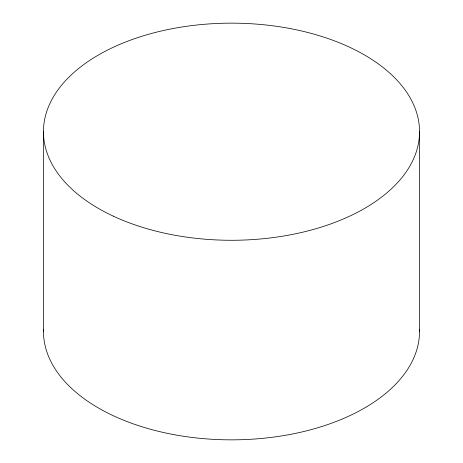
<?xml version="1.0" encoding="UTF-8"?>
<svg xmlns="http://www.w3.org/2000/svg" width="463" height="463" viewBox="0 0 463 463"><rect width="100%" height="100%" fill="white"/><g stroke="black" fill="none" stroke-linecap="round" stroke-linejoin="round"><path stroke-width="0.69" d="M419.542 131.712L419.542 331.288M43.458 131.712L43.458 331.288M419.507 329.158A188.042 108.562 0 0 1 231.5 439.85A188.042 108.562 0 0 1 43.493 329.158M113.163 216.088A188.042 108.562 0 0 0 417.227 148.698A188.042 108.562 0 0 0 164.11 30.361A188.042 108.562 0 0 0 113.163 216.088"/></g></svg>
